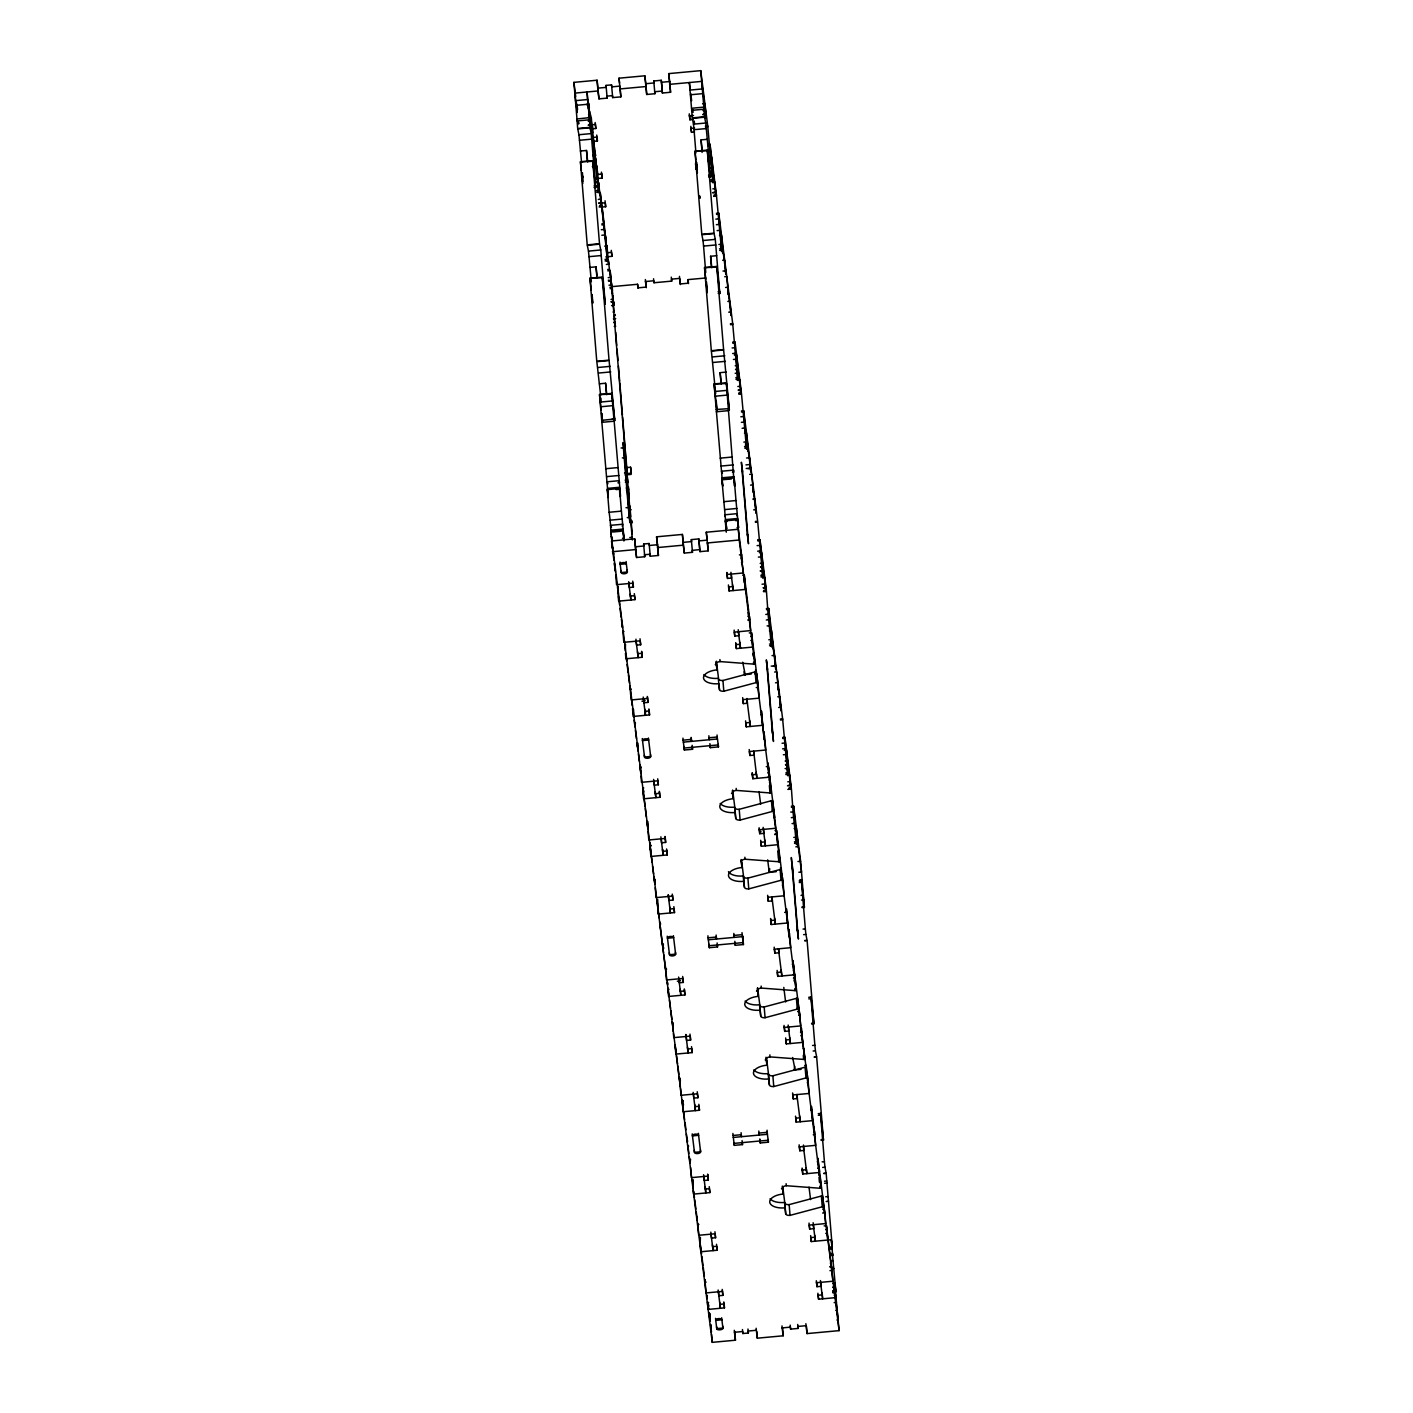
<?xml version="1.0" encoding="UTF-8"?>
<svg xmlns="http://www.w3.org/2000/svg" width="1413" height="1413" viewBox="0 0 1413 1413"><rect width="100%" height="100%" fill="white"/><g stroke="black" fill="none" stroke-linecap="round" stroke-linejoin="round"><path stroke-width="1.5" d="M799.935 881.853L802.231 881.641L802.142 879.822M576.946 118.851L577.687 128.495L589.963 127.364L589.292 117.668L576.981 118.957L573.908 82.36L597.098 80.223L598.971 98.875L607.166 98.115L606.036 85.398L611.546 84.886L611.794 86.864L619.971 86.105L620.855 96.861L612.677 97.603L612.43 95.642L606.901 96.137L607.166 98.115M619.795 496.475L619.565 488.492L607.29 489.622L608.297 497.535L599.501 394.527L611.776 393.397L614.761 420.579M601.708 420.332L613.984 419.078L620.554 496.387M691.575 108.324L692.246 117.915L704.522 116.784L703.78 107.123L691.522 108.289L689.35 82.537L690.268 89.778M703.851 107.088L700.742 70.65L668.702 73.617L670.574 92.269L662.397 93.028L661.266 80.294L653.76 80.983L654.89 93.717L646.712 94.477L644.823 75.807L618.982 78.192L620.855 96.861M715.667 393.609L711.393 351.095L723.65 349.965L729.338 410.017L726.317 382.817L714.06 383.947L722.732 485.613M734.354 485.895L726.317 382.817M824.627 1183.264L826.941 1183.052L828.46 1200.997L832.292 1247.626L829.979 1247.838M598.776 192.433L595.774 158.079M614.779 420.597L609.109 360.545L596.834 361.675L600.631 395.269M771.975 645.988L768.69 608.508L782.625 718.864L787.836 775.79L784.957 737.268L782.643 737.427M589.292 117.774L587.066 91.969L588.267 108.801M728.543 408.675L716.267 409.47M716.373 661.213L718.599 678.876A4.115 1.996 -4.7 0 0 722.944 680.483L755.16 671.864A4.115 1.996 -4.7 0 1 756.326 671.687M715.261 664.64A14.377 6.959 -4.7 0 1 716.532 664.481L716.974 669.868A14.377 6.959 -4.7 0 0 703.533 678.099A14.377 6.959 -4.7 0 0 718.722 683.698L719.482 689.632A4.115 1.996 -4.7 0 0 723.827 691.222L756.043 682.62A4.115 1.996 -4.7 0 1 757.191 682.426L755.496 670.045M732.641 790.044L734.866 807.706A4.115 1.996 -4.7 0 0 739.211 809.313L771.427 800.712A4.115 1.996 -4.7 0 1 772.593 800.517L779.852 861.736A4.115 1.996 -4.7 0 1 778.669 861.753L745.04 859.228A4.115 1.996 -4.7 0 0 741.207 861.594L741.949 867.511A14.377 6.959 -4.7 0 0 728.507 875.76A14.377 6.959 -4.7 0 0 743.697 881.359L744.439 887.276A4.115 1.996 -4.7 0 0 748.784 888.883L781 880.281A4.115 1.996 -4.7 0 1 782.166 880.087L780.471 867.706M720.171 803.414A14.377 6.959 -4.7 0 0 734.566 807.159L735.749 818.463A4.115 1.996 -4.7 0 0 740.094 820.07L772.31 811.451A4.115 1.996 -4.7 0 1 773.476 811.256M741.542 860.482L743.574 876.537A4.115 1.996 -4.7 0 0 747.901 878.127L780.135 869.525A4.115 1.996 -4.7 0 1 781.283 869.331M757.615 987.705L759.841 1005.367A4.115 1.996 -4.7 0 0 764.186 1006.974L796.402 998.355A4.115 1.996 -4.7 0 1 797.568 998.179L804.827 1059.397A4.115 1.996 -4.7 0 1 803.644 1059.414L770.014 1056.889A4.115 1.996 -4.7 0 0 766.164 1059.238L766.923 1065.172A14.377 6.959 -4.7 0 0 753.482 1073.421A14.377 6.959 -4.7 0 0 768.672 1079.002L769.414 1084.937A4.115 1.996 -4.7 0 0 773.759 1086.544L805.975 1077.925A4.115 1.996 -4.7 0 1 807.141 1077.748L806.205 1065.278L804.668 1065.42M745.128 1001.075A14.377 6.959 -4.7 0 0 759.54 1004.82L760.724 1016.124A4.115 1.996 -4.7 0 0 765.069 1017.713L797.285 1009.112A4.115 1.996 -4.7 0 1 798.451 1008.917M766.5 1058.125L768.531 1074.198A4.115 1.996 -4.7 0 0 772.876 1075.788L805.092 1067.186A4.115 1.996 -4.7 0 1 806.258 1066.992M782.784 1186.973L784.816 1203.028A4.115 1.996 -4.7 0 0 789.161 1204.618L821.377 1196.016A4.115 1.996 -4.7 0 1 822.525 1195.822L839.092 1330.64L807.035 1333.589L805.869 1323.681M770.103 1198.736A14.377 6.959 -4.7 0 0 784.498 1202.463L785.699 1213.767A4.115 1.996 -4.7 0 0 790.026 1215.374L822.26 1206.773A4.115 1.996 -4.7 0 1 823.408 1206.578M598.088 88.118L606.283 87.376L606.036 85.398M644.823 75.807L645.829 83.72L654.007 82.961L653.76 80.983M661.266 80.294L661.514 82.272L669.691 81.512L670.574 92.269M598.971 98.875L597.982 90.962L574.791 93.117L575.833 101.347M619.865 88.948L645.706 86.564M669.568 84.356L701.625 81.406L705.794 114.347L702.72 114.63M662.149 91.05L654.643 91.739L654.89 93.717M575.409 100.659L587.684 99.528M689.968 90.096L702.243 88.948M575.85 105.357L588.126 104.226M690.409 94.777L702.685 93.647M577.016 105.851L576.08 103.908M586.996 104.933L588.532 104.792L589.769 113.393A3.073 1.501 -4.7 0 1 588.532 114.753M577.228 106.222L577.528 109.808M702.597 103.803L704.91 103.591L706.076 117.933L704.539 118.074M588.532 117.12L590.069 116.979L590.563 120.917M588.744 117.491L590.281 117.35L590.722 120.97L588.267 121.129M591.358 118.074L592.806 137.432M577.069 120.935L589.345 119.805M691.628 110.355L703.904 109.225M702.985 110.603L705.281 110.391L706.076 117.933M588.726 124.768L591.023 124.556L591.517 128.495L589.98 128.636M703.285 114.188L705.582 113.976M588.161 125.209L595.315 124.538L595.827 128.495L591.729 128.866M689.261 113.835L689.42 115.848L693.518 115.477M592.701 126.622L592.595 134.747M689.42 115.848L689.915 119.805L692.988 119.522M591.217 133.581L590.033 127.771L577.758 128.901L578.941 134.73L591.217 133.581L595.562 185.721L595.703 187.77L592.718 160.782L599.501 243.743L587.225 244.873L580.425 161.753L592.701 160.729M705.758 123.019L704.575 117.191L692.317 118.321L693.483 124.15L705.758 123.019L709.096 158.786L710.262 177.208L707.259 150.149L714.06 233.163L701.784 234.293L694.966 151.173L707.259 150.114M591.623 136.619L593.177 136.531M705.423 126.11L707.719 125.898L712.929 182.825L710.033 144.25L707.736 144.462M591.711 137.556L596.904 137.061L597.399 141.017L593.319 141.388L592.648 135.418M694.578 128.035L691.01 128.371L691.505 132.327L694.578 132.045M705.493 127.046L707.789 126.834M581.555 162.495L579.471 140.276L591.747 139.145M695.938 152.993L694.03 129.696L706.306 128.565M580.354 151.032L586.501 150.467L587.137 156.295M702.084 152.427L701.06 139.887L707.189 139.322M593.177 155.041C596.127 152.975 596.516 157.602 593.283 156.137M707.825 145.557L710.138 145.345M592.595 160.888L594.891 160.676L593.195 136.92L594.255 145.133M707.154 150.308L709.45 150.096M580.425 161.824L592.771 161.329M694.984 151.244L707.33 150.749M592.383 166.522L595.438 166.239L598.776 192.38M708.461 155.801L709.997 155.66M594.802 167.917L597.116 167.705M709.361 157.338L711.675 157.126L713.335 175.406L710.191 175.636M708.443 161.806L710.739 161.594M582.863 181.482L582.792 176.077M593.319 141.388L597.487 174.506L601.585 174.117L602.079 178.073L595.685 178.656M695.514 163.413L695.691 165.427L697.21 165.286M695.691 165.427L696.185 169.383L697.21 169.295M710.244 168.094L712.541 167.864L715.667 192.574L712.594 192.857M595.986 182.242L598.282 182.03L598.794 185.986L596.48 186.198M710.545 171.662L712.841 171.45M596.198 182.613L598.494 182.401L600.613 199.198L601.408 206.74L599.112 206.952M710.739 172.033L713.053 171.821L713.335 175.406M594.043 185.862L595.562 185.721M708.584 175.283L710.121 175.141M594.078 187.47L595.615 187.328M708.637 176.89L710.191 176.925M596.339 190.543L598.653 190.331M710.898 179.963L713.194 179.751M596.392 192.15L598.759 191.974M710.951 181.571L713.247 181.359M597.929 192.627L600.225 192.415M712.488 182.047L714.784 181.835L715.967 196.16L713.653 196.372M598.317 199.41L600.613 199.198M712.876 188.847L715.172 188.636M598.6 202.995L600.914 202.783M713.159 192.415L715.455 192.203L715.967 196.16M599.077 203.348L605.206 202.783L605.7 206.74L601.62 207.11L600.313 193.298M599.554 205.503L601.867 205.362M714.113 194.923L716.409 194.711L721.637 251.638L721.195 244.255L718.881 244.467M599.624 206.439L601.938 206.174L607.449 261.228L604.269 224.755L601.973 224.967M714.183 195.859L716.497 195.648M699.523 195.824L700.053 198.014M601.885 223.855L604.181 223.643M716.426 213.275L718.74 213.063L732.693 323.542L737.621 378.702L737.904 380.486L735.025 342.034L741.383 392.425L739.087 392.584M716.532 214.387L718.828 214.175L718.74 213.133M601.284 229.718L603.598 229.507M715.843 219.139L718.157 218.927M601.832 235.264L604.128 235.053M716.391 224.685L718.687 224.473M717.133 230.619L719.447 230.407M604.693 246.145L606.989 245.933M719.5 235.547L721.548 235.37L723.226 253.651L722.926 250.066M600.755 249.977L599.571 244.166L587.296 245.297L588.479 251.108L600.755 249.977L605.1 302.117L605.241 304.166L602.238 277.125L609.038 360.138L596.763 361.269L589.963 278.131L602.238 277.089M715.296 239.398L714.113 233.587L701.855 234.717L703.02 240.528L715.296 239.398L719.782 293.621L716.868 267.092L704.522 267.64L711.322 350.689L723.597 349.559L716.78 266.421L704.522 267.605M601.62 207.11L607.378 252.733L611.476 252.362L611.97 256.318L605.824 256.883M591.358 281.77L589.009 256.671L601.284 255.541M705.741 272.515L703.568 246.092L715.843 244.961M720.383 246.304L722.432 246.109L725.558 270.819L722.997 271.049M605.029 259.356L607.343 259.144M719.588 248.776L721.902 248.564L718.828 214.175M605.877 260.487L608.173 260.275L608.667 264.231L606.371 264.443M605.082 260.963L608.367 260.646L610.504 277.443L608.191 277.654M719.641 250.384L721.937 250.172L721.902 248.564M589.892 267.41L596.039 266.845L596.957 275.411M711.446 266.721L710.598 256.265L716.727 255.7M607.82 270.854L610.116 270.642L611.158 278.891M722.626 260.257L724.675 260.063L725.84 274.405L725.346 270.448M589.963 278.22L602.309 277.725M608.491 281.24L610.787 281.028L611.299 284.984L608.985 285.196M645.37 279.527L645.529 281.54L653.724 280.781L653.972 282.759L671.705 281.116L671.281 277.125M638.075 288.234L637.581 284.278L611.67 286.662L626.489 467.615L627.248 473.532L631.328 473.161L630.587 467.226L626.489 467.615M679.459 276.383L680.148 283.96L688.325 283.201L688.025 279.615L705.846 277.972M609.904 287.334L612.2 287.122L612.536 291.149M724.71 276.736L726.759 276.542L728.419 294.822L728.137 291.237M725.593 287.475L727.642 287.298L730.751 311.99L728.702 312.185M611.07 301.658L613.366 301.446L613.878 305.402L611.564 305.614M718.122 291.679L719.659 291.537M611.281 302.029L613.578 301.817L613.984 304.978M718.175 293.286L719.729 293.303M613.012 312.043L614.302 311.92M727.836 301.446L729.867 301.252L731.051 315.576L730.556 311.619M613.401 318.826L615.697 318.614M613.684 322.411L615.22 322.27M614.16 322.765L615.185 322.676M614.196 326.368L615.732 326.226M730.397 323.754L732.693 323.542M730.468 324.707L732.764 324.495M732.711 342.105L735.007 341.964M732.799 343.218L735.096 343.006M732.128 347.969L734.424 347.757M732.658 353.533L734.972 353.321M598.017 367.486L610.292 366.356M712.558 356.924L724.834 355.776M734.336 354.999L736.632 354.787L738.31 373.067L735.166 373.297M733.418 359.467L735.714 359.255M598.547 373.05L610.822 371.919M713.106 362.47L725.381 361.339M735.219 365.737L737.515 365.525L740.642 390.235L738.593 390.43M735.502 369.323L737.816 369.111M735.714 369.694L738.01 369.482L738.31 373.067M599.43 383.806L605.576 383.241L606.778 394.704M720.983 383.1L720.135 372.661L726.264 372.096M735.873 377.624L738.169 377.412M735.908 379.232L738.222 379.02M736.685 379.779L739.758 379.479L740.924 393.821L738.628 394.033M599.501 394.563L611.847 394.103M714.06 384.018L726.406 383.524M737.833 386.491L740.147 386.279M600.119 402.087L612.394 400.956L611.776 393.397M714.678 391.507L726.936 390.377M738.134 390.076L740.43 389.864L740.924 393.821M739.158 393.521L741.454 393.256L746.594 449.299L746.152 441.898L743.856 442.11M600.56 406.785L612.836 405.637M715.119 396.205L727.395 395.075M612.341 418.707L614.637 418.495M601.779 422.346L614.054 421.215M716.338 411.766L728.613 410.635M741.401 410.936L743.697 410.724L757.668 521.273L755.354 521.415M741.489 412.031L743.803 411.819L743.697 410.724M740.818 416.782L743.114 416.57M741.366 422.346L743.662 422.134M742.108 428.28L744.404 428.068M744.474 433.208L746.523 433.014L748.201 451.312L747.901 447.727M621.102 448.009L623.398 447.797L623.08 442.552L624.051 450.871M745.358 443.965L747.406 443.77L750.515 468.48L747.972 468.71M744.563 446.437L746.859 446.225L743.803 411.819M622.356 457.9L624.652 457.688L624.14 451.86M744.598 448.045L747 448.327L746.152 441.898M605.576 468.727L617.852 467.597M720.135 458.148L732.411 457.017M746.576 458.006L749.649 457.724L750.815 472.066L750.02 464.524L745.94 464.895M624.528 473.002L626.824 472.79L628.061 482.557M606.583 476.623L618.841 475.492M625.041 474.962L631.169 474.397L630.587 467.226M721.125 466.043L733.4 464.912M746.223 468.48L750.321 468.109M625.111 480.173L627.425 479.961L627.672 481.939L632.335 539.978M607.926 483.723L606.919 481.815L619.194 480.685L619.442 482.663L617.905 482.804M625.358 482.151L627.672 481.939M722.485 473.143L721.46 471.236L733.736 470.105L733.983 472.083L732.464 472.225M749.685 474.379L751.716 474.203L753.394 492.483L753.111 488.898M607.449 488.386L619.724 487.255M722.008 477.806L734.283 476.676M626.118 488.086L628.414 487.874L628.661 489.852L626.365 490.064M725.717 522.033L721.849 479.042L734.124 477.912L735.113 485.825M616.139 489.587L619.971 489.234M722.255 479.784L731.457 478.936M750.55 485.136L752.599 484.942L755.725 509.651L753.677 509.846M625.994 507.726L628.308 507.514L623.398 447.797M628.926 509.952L631.222 509.74M607.29 489.622L609.144 512.265L621.42 511.135L623.981 538.194L622.462 538.335M723.703 501.686L735.979 500.555L738.54 527.614L737.003 527.756M752.793 499.089L754.842 498.913L756.026 513.237L755.513 509.281M627.248 517.617L629.544 517.405L624.652 457.688M609.144 512.265L610.151 520.161L622.409 519.03M724.692 509.598L736.968 508.45M611.493 527.261L610.487 525.353L622.762 524.223L622.232 526.272M736.791 515.692L737.303 513.643L725.028 514.774L725.293 516.752M610.151 520.161L610.875 530.193L623.151 529.063M725.434 519.613L737.71 518.483M734.725 1331.47L735.449 1340.213L712.258 1342.35L610.716 531.429L622.992 530.299L623.981 538.194M726.282 532.206L725.275 520.849L737.551 519.719L738.54 527.614M612.659 532.03L621.102 531.235M725.681 521.591L727.218 521.45M735.661 520.673L737.957 520.461M755.425 522.368L757.739 522.104L762.879 578.129L762.437 570.746L760.141 570.958M611.317 536.234L612.483 539.254M629.809 537.505L632.106 537.293L632.335 539.024M725.275 520.849L727.041 528.674M657.734 546.743L657.557 544.729L649.379 545.471L649.132 543.51L643.621 544.005L644.752 556.74L636.557 557.499L634.684 538.83L611.493 540.985L612.536 549.215M644.752 556.74L644.487 554.761L650.015 554.249L650.263 556.227L658.44 555.468L656.568 536.816L682.408 534.432L684.298 553.084L692.476 552.324L691.346 539.607L698.852 538.918L699.983 551.635L708.16 550.876L707.56 543.493M708.16 550.876L706.27 532.224L738.328 529.274L742.496 562.215L741.472 562.303M635.673 546.743L643.869 545.983L643.621 544.005M683.415 542.345L691.593 541.585L691.346 539.607M699.099 540.896L707.277 540.137M612.377 551.724L635.567 549.586L636.557 557.499M657.451 547.573L683.291 545.171L684.298 553.084M707.154 542.981L739.211 540.013L754.878 664.075A4.115 1.996 -4.7 0 1 753.694 664.11L720.065 661.584A4.115 1.996 -4.7 0 0 716.232 663.933L716.974 669.868M757.686 539.766L759.982 539.554L766.358 590.016L764.062 590.245M613.931 554.09L612.959 551.688M757.774 540.879L760.07 540.667L759.982 539.678M699.983 551.635L699.718 549.657L692.229 550.346L692.476 552.324M757.085 545.63L759.399 545.418M757.633 551.194L759.929 550.982M759.311 552.642L761.607 552.43L763.285 570.728L760.971 570.94M614.708 566.348L615.361 570.34M739.388 554.885L741.701 554.673L741.224 558.329M741.436 558.7L743.362 572.954L727.006 574.473L726.847 572.459M758.392 557.111L760.689 556.899M760.194 563.398L762.49 563.186L765.616 587.896L763.568 588.073M760.477 566.984L762.773 566.772M760.689 567.355L762.985 567.143L763.285 570.728M618.188 595.774L618.205 586.731M742.743 575.232L744.28 575.091L749.773 619.865L747.724 620.042M632.741 581.149L633.413 587.119L629.315 587.49L628.926 582.792M727.006 574.473L727.501 578.429L731.598 578.041L731.316 574.685M760.83 575.268L763.144 575.056L760.07 540.667M760.883 576.875L763.179 576.663L763.144 575.056M743.574 578.782L744.563 578.676M744.015 579.118L744.298 582.704M762.419 577.352L764.733 577.14L765.899 591.482L763.603 591.694M630.392 596.056L634.49 595.685L634.985 599.624L618.629 601.143L618.258 596.657M732.676 586.607L728.578 586.996L729.09 590.934L745.446 589.433L744.28 575.091M762.049 584.223L765.104 583.94L765.899 591.482M763.108 587.737L765.404 587.525M763.356 591.252L766.394 590.528M766.376 608.579L768.672 608.438M766.464 609.692L768.76 609.48M748.219 612.394L748.501 615.98M765.793 614.443L768.089 614.231L766.429 590.97M747.936 616.421L749.473 616.28L750.656 630.604L734.283 632.123L734.795 636.08L738.875 635.691L738.222 629.721M622.939 631.576L623.963 631.47M766.323 620.007L768.637 619.795L771.569 646.96L771.127 639.559L768.831 639.771M767.082 625.941L769.379 625.729M769.449 630.869L771.498 630.675L773.158 648.956L772.876 645.37M625.235 650.722L625.5 644.381M749.261 632.953L751.557 632.741L758.304 687.389L756.255 687.583M640.018 638.8L640.69 644.77L636.592 645.14L635.938 639.171M750.833 636.433L751.857 636.327M750.815 640.425L752.352 640.283M637.687 653.707L641.767 653.318L642.261 657.275L625.906 658.794L625.464 653.424M735.696 642.615L735.873 644.646L739.953 644.257L739.794 642.244M770.332 641.608L772.363 641.431L775.49 666.124L773.441 666.318M769.537 644.098L771.834 643.886M735.873 644.646L736.367 648.585L752.74 647.083L751.557 632.741M769.573 645.706L771.957 645.971M772.046 655.614L774.607 655.385L775.79 669.709L774.995 662.185M771.198 666.141L775.278 665.753M751.186 674.054L744.28 674.69L744.05 671.776M755.019 673.701L756.556 673.559M774.642 672.04L776.691 671.846L778.369 690.145L778.068 686.559M745.252 674.99L742.708 662.22M755.231 674.072L756.767 673.93L757.05 677.516M631.258 689.12L630.233 689.226L629.898 686.647M775.525 682.797L777.574 682.603L780.7 707.312L778.651 707.489M643.551 698.764L643.886 702.791L647.966 702.402L647.472 698.464L631.099 699.965L629.933 685.641M643.816 698.464L644.081 700.601L645.105 700.512M641.979 701.184L644.346 701.466M633.572 709.573L633.731 716.992M777.768 696.75L779.817 696.556L780.983 710.898L780.188 703.356M632.529 708.372L633.183 716.444L649.556 714.925L649.044 710.969L644.964 711.357L644.787 709.344M758.004 683.804L759.187 698.146L742.814 699.647L743.326 703.603L747.406 703.232L747.018 698.517M634.137 720.153L634.932 726.441L635.408 722.785M760.706 714.66L761.731 714.572M780.329 719.076L782.625 718.864M745.587 720.86L745.746 722.873L749.844 722.502L749.685 720.489M780.4 720.012L782.696 719.8M745.746 722.873L746.258 726.83L762.614 725.311L761.448 710.986L764.097 739.352M637.51 746.876L637.987 743.22M682.956 738.134L683.115 740.165L691.31 739.405L691.558 741.383L691.275 738.028M710.033 745.675L710.28 747.654L718.458 746.894L717.221 737.003L709.026 737.763L709.291 739.741L708.867 735.749M683.344 742.143L717.433 738.981M782.749 738.522L785.045 738.31M684.086 748.06L718.193 744.916M683.115 740.165L684.369 750.038L692.547 749.279L692.335 746.594M782.06 743.273L784.356 743.061M782.608 748.837L784.904 748.625M784.268 750.303L786.582 750.091L788.242 768.372L785.098 768.601M764.557 735.696L765.74 750.02L749.367 751.539L749.879 755.496L753.959 755.107L753.641 751.08L756.891 778.333L756.556 774.236M640.901 767.559L639.93 765.157M639.965 765.034L641.096 767.93M783.35 754.772L785.663 754.56M785.151 761.059L787.465 760.848L790.574 785.54L787.518 785.822M785.451 764.627L787.748 764.415M766.252 766.641L768.283 766.447M785.663 764.998L787.959 764.786L788.242 768.372M767.718 772.893L769.237 772.752L769.537 776.338M752.14 772.752L752.299 774.766L756.397 774.377L756.238 772.363M657.716 778.793L658.37 784.763L654.29 785.151L653.636 779.393M785.805 772.929L788.101 772.717M785.858 774.536L788.154 774.324M659.518 791.916L659.959 797.285L643.586 798.804L642.703 788.048L643.745 787.959M768.213 776.85L769.749 776.708L769.273 780.365M787.394 775.013L789.69 774.801L790.874 789.125L787.8 789.408M752.299 774.766L752.811 778.722L769.167 777.203L768.001 762.879L774.748 817.509L773.723 817.615M643.975 791.934L642.915 788.419M655.367 793.717L659.465 793.329L659.959 797.285M787.783 781.813L790.079 781.601L790.874 789.125M788.065 785.398L790.379 785.169M789.019 787.889L791.333 787.748L784.957 737.268M789.09 788.843L791.368 788.171M791.333 806.24L793.647 806.028L800.623 861.276L802.125 879.575L799.829 879.787M791.439 807.353L793.735 807.141L793.647 806.169M648.178 825.21L647.878 821.624M772.416 810.126L773.953 809.985L773.476 813.641M790.75 812.104L793.064 811.892L791.404 788.631M773.688 814.012L775.613 828.265L759.258 829.767L759.099 827.753M791.298 817.668L793.594 817.456L796.543 844.621L796.102 837.22L793.788 837.432M792.057 823.585L794.353 823.373M661.231 838.757L661.567 842.802L665.664 842.413L665.152 838.457L648.797 839.976L648.072 831.25M760.07 832.893L760.989 831.445M794.159 828.548L796.455 828.336L798.133 846.617L795.837 846.829M774.995 830.544L776.532 830.402L783.279 885.05L782.254 885.139M759.258 829.767L759.752 833.723L763.85 833.352L763.462 828.654M651.022 845.61L649.998 845.698L650.757 851.739M774.783 834.182L776.814 833.988M649.786 842.855L650.969 845.998M774.73 834.571L777.026 834.359M649.75 842.784L650.881 856.455L667.236 854.936L666.742 850.979L662.644 851.368L662.485 849.337M760.671 840.276L760.83 842.289L764.928 841.918L764.769 839.905M795.289 839.269L797.338 839.075L801.507 872.015L798.84 872.263M794.495 841.742L796.808 841.53L793.735 807.141M795.325 842.872L797.639 842.66M760.83 842.289L761.342 846.246L777.698 844.727L776.532 830.402M794.548 843.349L797.833 843.031L798.133 846.617M797.956 861.524L800.623 861.276M654.696 882.931L655.173 879.275M769.732 868.695L769.255 872.351L776.161 871.715M780.965 871.644L782.025 875.159M799.175 880.9L801.489 880.688L804.403 907.411L802.107 907.623M799.228 882.507L801.524 882.295L801.489 880.688M668.402 895.065L668.844 900.452L672.941 900.063L672.447 896.107L656.074 897.626L655.261 887.77M657.769 909.389L657.751 899.692M767.63 895.294L767.789 897.308L784.162 895.789L782.979 881.465M801.03 895.365L803.343 895.153M669.939 909.018L674.019 908.63L674.513 912.586L658.158 914.087L657.857 910.52M767.789 897.308L768.283 901.264L772.381 900.876L772.046 896.849M801.489 900.063L803.785 899.851L802.248 881.588M802.019 906.899L804.315 906.687M784.657 912.409L786.705 912.233M660.666 924.031L659.73 922.088L660.401 928.058M770.562 918.521L770.721 920.534L774.819 920.146M770.721 920.534L771.215 924.491L787.589 922.972L786.405 908.647L789.055 936.996M707.931 935.795L708.09 937.808L716.267 937.049L716.532 939.027L716.108 935.035M733.842 933.41L734.001 935.424L742.178 934.664L743.432 944.555L735.255 945.297L735.007 943.319M803.043 929.083L805.339 928.871L801.524 882.295M708.319 939.786L742.408 936.642M662.467 943.16L663.456 944.82M803.591 934.647L805.887 934.435L807.07 940.246L804.774 940.457M663.739 948.406L662.679 944.891M709.061 945.721L743.15 942.577L742.655 936.43M708.09 937.808L709.344 947.699L717.521 946.94L717.115 942.948M804.827 940.881L807.123 940.669L813.941 1023.789L811.645 1024.001M774.183 947.169L774.342 949.2L790.715 947.681L789.531 933.357M774.342 949.2L774.836 953.139L778.934 952.768L778.598 948.741M666.618 969.141L665.594 969.23L665.081 965.114M792.234 964.196L793.258 964.108M678.929 978.767L679.247 982.794L683.344 982.424L682.85 978.467L666.477 979.986L665.311 965.644M679.176 978.467L679.459 980.622L680.483 980.516M677.357 981.205L679.688 981.24M793.452 970.484L794.512 973.999M781.371 972.038L777.274 972.409L777.768 976.365L794.141 974.864L792.958 960.522L799.705 1015.17L798.681 1015.258M793.188 974.511L794.707 974.369L795.007 977.937L793.47 978.079M668.95 989.595L668.066 988.305L668.985 996.006M667.907 988.394L668.561 996.448L684.934 994.946L684.422 990.99L680.342 991.361L680.165 989.347M808.713 997.295L811.027 997.083L813.941 1023.789M808.766 998.903L811.062 998.691L811.027 997.083M797.391 1007.769L798.91 1007.628L799.21 1011.213L797.674 1011.355M672.464 1022.305L673.347 1023.224M797.886 1011.726L799.422 1011.584L800.588 1025.926L784.233 1027.428L784.056 1025.414M811.557 1023.295L813.853 1023.083M686.1 1035.075L686.541 1040.445L690.621 1040.074L690.127 1036.118L673.754 1037.637L673.436 1033.592M800.729 1028.134L808.236 1082.711L807.212 1082.8M784.233 1027.428L784.727 1031.384L788.825 1031.013L788.436 1026.297M800.765 1031.737L801.789 1031.649M800.465 1032.161L802.001 1032.02L802.284 1035.588L800.765 1035.729M687.619 1049.011L691.716 1048.64L692.211 1052.597L675.838 1054.098L675.078 1044.702M789.902 1039.579L785.805 1039.95L786.299 1043.907L802.672 1042.388L801.507 1028.063M812.581 1045.479L814.877 1045.267L811.062 998.691M813.129 1051.025L815.425 1050.813L816.608 1056.641L814.312 1056.853M814.365 1057.26L816.661 1057.048L823.479 1140.167L821.183 1140.379M794.689 1066.338L794.212 1069.994L801.118 1069.358M680.43 1080.503L679.406 1077.448L680.377 1087.215M795.201 1070.295L792.64 1057.525M697.245 1091.754L697.916 1097.724L693.818 1098.095L693.165 1092.355M683.274 1100.904L682.249 1101.01L683.291 1109.24M698.834 1104.277L699.488 1110.247L683.133 1111.748L682.179 1100.109L683.221 1101.31M683.503 1104.878L682.444 1101.381M792.587 1092.956L792.764 1094.969L809.119 1093.45L807.953 1079.126M694.896 1106.662L698.993 1106.291L699.488 1110.247M792.764 1094.969L793.258 1098.908L797.356 1098.537L797.02 1094.51M810.656 1109.982L811.68 1109.876M818.251 1113.674L820.564 1113.462L823.479 1140.167M818.304 1115.281L820.6 1115.069L820.564 1113.462M799.776 1117.807L795.696 1118.195L796.19 1122.134L812.563 1120.633L811.38 1106.291L814.789 1134.586L813.27 1134.727M732.888 1133.456L733.064 1135.469L741.242 1134.71L741.489 1136.688L741.083 1132.696M733.276 1137.447L767.383 1134.303L767.047 1130.206M687.866 1145.236L688.714 1146.067M734.036 1143.382L768.124 1140.238M733.064 1135.469L734.318 1145.36L742.496 1144.601L742.072 1140.609M759.805 1138.966L760.229 1142.958L768.407 1142.199L768.177 1139.514M821.094 1139.673L823.39 1139.461M799.14 1144.83L799.316 1146.844L815.672 1145.342L814.506 1131.001M689.279 1156.629L690.074 1162.934L690.551 1159.278M799.316 1146.844L799.811 1150.8L803.909 1150.429L803.467 1145.042M817.209 1161.857L818.233 1161.769M822.119 1161.857L824.415 1161.645L820.6 1115.069M703.886 1176.428L704.222 1180.456L708.319 1180.085L707.807 1176.128L691.452 1177.63L690.621 1167.562M822.666 1167.421L824.962 1167.209L826.146 1173.02L823.85 1173.232M693.094 1188.739L693.129 1179.714M817.65 1168.215L819.187 1168.074L819.487 1171.642M802.089 1168.056L802.248 1170.07L806.346 1169.699L806.169 1167.686M818.922 1172.084L819.204 1175.669M802.248 1170.07L802.743 1174.026L819.116 1172.507L817.933 1158.183L824.68 1212.831L822.631 1213.008M823.903 1173.655L826.199 1173.444L826.941 1183.052M824.521 1181.215L826.817 1180.985M709.238 1186.637L709.891 1192.59L693.536 1194.109L693.235 1190.523M825.74 1196.776L828.036 1196.564M826.181 1201.474L828.477 1201.262M823.125 1205.36L823.408 1208.945M822.861 1209.387L824.38 1209.245L825.563 1223.57L809.19 1225.089L809.702 1229.045L813.782 1228.656L813.129 1222.687M697.845 1224.541L698.87 1224.435M700.159 1243.705L700.406 1237.346M824.168 1225.919L826.464 1225.707L831.957 1270.481L829.961 1270.658M714.925 1231.765L715.596 1237.735L711.498 1238.106L710.845 1232.136M825.74 1229.398L826.764 1229.292M826.199 1229.734L827.259 1233.249L825.722 1233.39M712.594 1246.672L716.674 1246.301L717.186 1250.24L700.813 1251.759L700.318 1245.718M814.877 1237.223L810.779 1237.611L811.274 1241.55L827.647 1240.049L826.464 1225.707M828.989 1239.943L831.286 1239.731L832.292 1247.626M829.572 1247.114L831.868 1246.902L832.116 1248.862L832.663 1255.433L830.367 1255.645M829.82 1249.074L832.116 1248.862M830.102 1253.667L832.416 1253.455L832.663 1255.433M830.703 1260.838L832.999 1260.626L835.86 1291.182L832.787 1291.464M830.402 1263.01L831.462 1266.525L829.926 1266.666M830.138 1267.037L831.674 1266.896L832.84 1281.22L816.484 1282.739L816.308 1280.726M831.692 1268.75L834.006 1268.538M706.164 1282.086L705.14 1282.192L704.804 1279.613M718.405 1291.058L718.793 1295.756L722.873 1295.385L722.379 1291.429L706.023 1292.93L705.846 1290.917M832.981 1283.428L834.853 1283.269L835.86 1291.182M816.484 1282.739L816.979 1286.695L821.077 1286.307L820.423 1280.567M833.016 1287.049L834.041 1286.943M832.716 1287.455L834.253 1287.314M833.14 1290.652L835.436 1290.44L836.09 1297.24L834.553 1297.381M708.514 1308.95L707.719 1302.609L708.637 1302.574M833.016 1291.04L834.535 1290.899M832.628 1292.701L835.684 1292.418M707.489 1302.009L708.09 1309.409L724.463 1307.89L723.968 1303.952L719.871 1304.323L719.712 1302.309M817.897 1293.231L818.056 1295.262L822.154 1294.873L821.995 1292.86M708.937 1306.16L707.683 1302.168M834.306 1295.403L835.842 1295.262L836.09 1297.24M818.056 1295.262L818.569 1299.201L834.924 1297.699L833.758 1283.357L838.209 1319.883L836.92 1320.007M709.52 1313.242L710.368 1314.072M834.129 1302.645L836.425 1302.433L839.092 1330.64M710.103 1318.382L710.191 1314.779M835.895 1310.469L837.414 1310.328M716.727 1328.609L722.873 1328.043M734.283 1330.287L734.442 1332.3L742.62 1331.541L742.867 1333.519L748.395 1333.007L747.972 1329.015M782.519 1327.743L783.173 1335.797L757.315 1338.182L756.326 1330.287L748.148 1331.046L748.395 1333.007M782.007 1325.889L782.166 1327.902L790.362 1327.143L790.609 1329.121L798.115 1328.432L797.691 1324.44M806.046 1325.694L797.85 1326.454L798.115 1328.432M735.007 812.528A14.377 6.959 -4.7 0 1 719.818 806.947A14.377 6.959 -4.7 0 1 733.259 798.698L732.499 792.764A4.115 1.996 -4.7 0 1 736.35 790.415L769.979 792.94A4.115 1.996 -4.7 0 0 771.162 792.923L770.279 782.166A4.115 1.996 -4.7 0 1 769.379 782.201M759.982 1010.189A14.377 6.959 -4.7 0 1 744.775 1004.59A14.377 6.959 -4.7 0 1 758.233 996.359L757.474 990.425A4.115 1.996 -4.7 0 1 761.324 988.076L794.954 990.601A4.115 1.996 -4.7 0 0 796.12 990.566L795.236 979.827A4.115 1.996 -4.7 0 1 794.071 979.845L794.177 981.187M784.939 1207.85A14.377 6.959 -4.7 0 1 769.749 1202.251A14.377 6.959 -4.7 0 1 783.191 1194.003L782.449 1188.086A4.115 1.996 -4.7 0 1 786.282 1185.719L819.911 1188.245A4.115 1.996 -4.7 0 0 821.094 1188.227L820.211 1177.471A4.115 1.996 -4.7 0 1 819.028 1177.506L819.416 1182.204M587.419 104.032L587.896 104.173A2.349 1.148 -4.7 0 1 588.709 104.915M625.005 562.657L625.482 562.798A2.349 1.148 -4.7 0 1 626.295 563.522L627.354 572A3.073 1.501 -4.7 0 1 624.475 573.766A3.073 1.501 -4.7 0 1 621.225 572.565L620.148 564.087A2.349 1.148 -4.7 0 1 620.749 563.239L621.42 562.922A3.585 1.749 -4.7 0 1 625.005 562.657M721.937 250.172L721.195 244.255M763.179 576.663L762.437 570.746M771.869 645.494L771.127 639.559M582.421 176.113L582.704 177.879L582.439 172.651M700.742 70.65L707.719 125.898M710.033 144.25L716.409 194.711M796.102 837.22L796.914 843.614L796.808 841.53M742.637 472.101L741.383 462.21L747.512 535.845M767.595 669.762L766.358 659.871L767.188 669.02M741.966 469.381L742.214 471.359M742.973 477.294L743.22 479.272M767.948 674.937L768.195 676.915M791.916 864.703L792.163 866.664M792.905 872.598L793.152 874.576L791.315 857.532L797.444 931.167M746.665 526.713L746.912 528.692M747.671 534.609L747.919 536.587M771.887 726.335L771.639 724.374L773.476 741.419L767.347 667.784M772.646 732.27L772.893 734.248M796.614 922.018L796.861 923.996M797.603 929.931L798.451 939.08L797.197 929.189M747.265 533.884L748.501 543.758L742.39 470.123M690.727 93.399L691.646 100.659M692.776 109.702L693.077 112.422M694.207 121.041L694.49 123.178M757.191 682.426L771.162 792.923M782.166 880.087L796.12 990.566M807.141 1077.748L821.094 1188.227M721.849 479.042L722.75 486.213M668.702 73.617L669.073 76.567M669.108 76.938L669.691 81.512M759.081 791.828L760.653 804.297M767.683 859.863L769.255 872.351M783.791 987.404L785.628 1001.958M809.013 1187.132L810.585 1199.602M738.381 631.735L740.465 648.214L740.076 643.516M746.912 699.276L750.338 726.459L750.003 722.361M771.887 896.937L775.313 924.102L774.642 918.132M778.439 948.812L781.866 975.994L781.195 970.025M796.844 1094.58L800.288 1121.763L799.617 1115.793M803.396 1146.473L806.841 1173.655L806.505 1169.558M813.287 1224.7L815.372 1241.179L814.7 1235.209M820.564 1282.35L822.649 1298.83L822.207 1293.46M759.964 831.551L760.141 833.034M688.025 279.615L688.537 283.571M680.412 284.561L679.635 278.396L671.458 279.156L671.705 281.116M706.27 532.224L707.207 539.519M768.407 1142.199L767.153 1132.325L758.975 1133.085L759.223 1135.045L758.816 1131.054M734.001 935.424L734.248 937.402L734.036 934.717M782.166 1327.902L783.173 1335.797M645.529 281.54L646.324 287.722M618.982 78.192L619.583 83.014M692.547 749.279L692.14 745.287M717.274 944.961L717.521 946.94M742.249 1142.622L742.496 1144.601M656.568 536.816L657.557 544.729M590.351 114.17L592.683 132.716M594.52 147.199L595.58 155.624M600.331 193.21L604.022 222.442M605.718 235.812L606.23 239.857M611.67 283.006L612.2 287.122A3.073 1.501 -4.7 0 1 610.151 288.747M612.553 293.745L610.999 281.399A3.073 1.501 -4.7 0 0 608.297 280.163M615.167 314.428L615.309 315.47M734.442 1332.3L735.449 1340.213M573.908 82.36L575.727 96.773M576.522 102.955L577.299 109.119M576.098 103.396L577.246 112.457M578.429 121.942L578.694 123.991L578.482 122.33M633.413 587.119L632.9 583.163L616.545 584.664L615.715 574.596M640.69 644.77L640.195 640.813L623.822 642.314L622.886 630.904M658.37 784.763L657.875 780.806L641.502 782.325L640.99 776.055M697.916 1097.724L697.404 1093.768L681.048 1095.287L680.501 1088.558M709.891 1192.59L709.397 1188.651L705.299 1189.022L705.14 1187.008M715.596 1237.735L715.102 1233.779L698.729 1235.28L697.722 1222.969M623.91 541.002L622.992 530.299M645.211 709.556L645.617 712.717M713.229 1247.979L713.494 1250.063M636.097 641.184L638.181 657.663L637.51 651.693M653.777 781.195L655.862 797.656L655.208 791.686M693.324 1094.139L695.408 1110.618L694.737 1104.648M711.004 1234.15L713.088 1250.629L712.417 1244.659M715.526 1318.347L716.762 1328.856A2.349 1.148 -4.7 0 0 717.574 1329.58L718.299 1329.774A3.585 1.749 -4.7 0 0 721.866 1329.368L722.29 1329.156A2.349 1.148 -4.7 0 0 722.908 1328.291L721.654 1317.781M610.875 530.193L611.123 532.171M610.716 531.429L611.14 534.768M709.591 1314.143L710.033 1317.605M612.518 547.855L612.377 546.619L612.536 548.633M617.446 586.801L617.94 590.758M622.427 626.259L622.144 624.034L622.427 627.39M624.723 644.452L625.253 648.638M632.317 704.575L632.017 702.102L632.3 705.688M634.631 722.855L635.144 727.041M637.21 743.291L637.97 750.374M647.119 821.695L647.861 828.548M654.396 879.345L654.908 883.302M656.974 899.763L657.487 903.719M667.643 984.102L667.378 982.123L667.607 984.808M687.442 1140.821L687.16 1138.595L687.424 1141.951M689.774 1159.349L690.251 1163.058M692.352 1179.784L692.847 1183.723M697.316 1218.977L697.051 1216.999L697.316 1220.143M699.647 1237.435L700.141 1241.373M707.207 1297.293L706.924 1295.067L707.207 1298.653M707.878 1302.645L708.62 1309.533M709.414 1314.849L710.033 1320.131M612.8 551.264L613.949 560.325M614.355 563.628L615.397 571.859M617.746 590.387L618.064 592.965M618.505 596.427L619.548 604.746M620.024 608.402L621.137 617.216M621.384 619.3L622.444 627.619M625.676 653.195L626.648 660.913M627.107 664.463L628.149 672.782M628.414 674.866L629.456 683.186M635.426 730.397L636.468 738.628M636.98 742.743L638.022 750.992M638.411 753.977L639.33 761.324M639.859 765.528L640.637 771.569M642.703 788.048L643.727 796.155M643.992 798.239L645.052 806.558M645.317 808.642L646.359 816.961M646.889 821.112L647.913 829.219M651.022 853.805L652.064 862.124M652.594 866.293L653.565 874.011M653.901 876.59L654.873 884.308M657.275 903.349L657.804 907.464M658.175 910.449L659.094 917.796M659.624 922L663.509 952.768M663.774 954.782L664.834 963.171M669.497 1000.051L670.539 1008.37M670.804 1010.454L671.899 1019.162M672.235 1021.74L672.888 1026.88M675.29 1045.92L676.244 1053.55M676.509 1055.617L677.569 1063.936M677.834 1066.02L678.876 1074.339M679.141 1076.423L680.165 1084.53M683.539 1111.254L684.599 1119.661M685.888 1129.835L685.111 1122.576M686.4 1133.95L687.442 1142.181M687.954 1146.137L688.873 1153.485M692.653 1183.352L692.971 1185.931M693.624 1191.088L694.454 1197.712M694.719 1199.796L695.903 1209.104M696.22 1211.665L697.351 1220.585M700.424 1244.959L701.555 1253.879M701.89 1256.457L703.056 1265.765M703.321 1267.832L704.381 1276.151M709.043 1313.066L710.068 1321.314M710.509 1324.688L711.375 1331.594M793.594 817.456L793.064 811.892M768.637 619.795L768.089 614.231M805.869 934.24L805.339 928.871M815.425 1050.813L814.877 1045.267M701.06 139.887L702.102 149.884M824.962 1167.209L824.415 1161.645M710.598 256.265L711.781 267.746M693.483 124.15L694.03 129.696M720.135 372.661L721.319 384.124M703.02 240.528L703.568 246.092M595.438 166.239L594.891 160.676M578.941 134.73L579.471 140.276M588.479 251.108L589.009 256.671M714.113 384.513L715.737 399.278M695.055 151.792L695.938 160.022M704.592 268.17L705.846 279.65M580.496 162.424L581.397 170.584M599.571 395.181L599.748 396.859M696.114 161.647L697.368 173.022M706.023 281.275L707.259 292.65M715.914 400.903L717.045 411.13L716.214 400.321M581.75 173.834L582.81 183.584M590.033 278.856L591.288 290.23M591.817 295.105L592.701 303.23M599.942 398.484L601.179 409.858M601.532 413.108L602.486 421.71L601.885 413.585M587.278 157.62L587.702 161.93M600.896 398.166L601.249 402.104M628.308 507.514L629.862 522.669L629.544 517.405M612.394 400.956L613.913 419.272M803.785 899.851L804.403 907.411M831.286 1239.731L831.868 1246.902M832.416 1253.455L832.999 1260.626M834.853 1283.269L835.436 1290.44M835.842 1295.262L836.425 1302.433M821.377 1196.016L822.26 1206.773M819.752 1186.231L819.911 1188.245M814.012 1127.044L814.294 1130.63M792.322 865.427L798.204 937.102M811.874 1110.247L812.175 1113.833M807.441 1075.169L807.741 1078.755M804.827 1059.397L803.944 1048.64A4.115 1.996 -4.7 0 1 803.273 1048.676M805.092 1067.186L805.975 1077.925M803.308 1055.387L803.644 1059.414M793.47 964.478L793.753 968.064M796.402 998.355L797.285 1009.112M794.777 988.588L794.954 990.601M789.037 929.401L789.319 932.986M766.605 661.849L772.469 733.506M786.917 912.604L787.2 916.172M818.233 1295.173L818.569 1299.201M816.59 1281.98L816.979 1286.695M782.484 877.508L782.767 881.094M746.859 446.225L746.965 447.656M810.62 1235.598L811.274 1241.55M779.852 861.736L778.969 850.979A4.115 1.996 -4.7 0 1 777.856 851.015M780.135 869.525L781 880.281M809.031 1223.075L809.702 1229.045M777.839 851.686L778.386 858.398M778.51 859.74L778.669 861.753M802.354 1169.328L802.743 1174.026M771.427 800.712L772.31 811.451M768.495 766.817L768.796 770.403M799.475 1146.773L799.811 1150.8M769.379 785.557L769.749 790.256M769.802 790.927L769.979 792.94M789.726 1037.548L790.397 1043.518L788.154 1025.043M764.062 731.74L764.362 735.325M795.519 1116.164L796.19 1122.134M792.87 1094.21L793.258 1098.908M757.509 679.847L757.81 683.433M785.646 1037.937L786.299 1043.907M754.878 664.075L753.994 653.336A4.115 1.996 -4.7 0 1 752.811 653.354L753.041 656.038M784.339 1026.686L784.727 1031.384M755.16 671.864L756.043 682.62M753.535 662.096L753.694 664.11M777.115 970.395L777.768 976.365M806.434 1326.206L807.035 1333.589M774.518 949.112L774.836 953.139M765.051 841.159L765.157 842.501M765.21 843.19L765.422 845.875L763.179 827.382M770.774 919.104L771.215 924.491M734.124 477.912L735.979 500.555M737.551 519.719L739.211 540.013M767.895 896.566L768.283 901.264M760.953 841.547L761.342 846.246M759.364 829.025L759.752 833.723M789.161 1204.618L790.026 1215.374M752.37 773.335L752.811 778.722M786.123 1183.705L786.282 1185.719M749.208 749.526L749.879 755.496M745.923 722.802L746.258 726.83M784.816 1203.028L785.699 1213.767M742.655 697.633L743.326 703.603M783.191 1194.003L782.749 1188.633A14.377 6.959 -4.7 0 0 781.477 1188.775M782.29 1186.072L782.449 1188.086M732.517 584.593L733.17 590.563L730.945 572.3M772.876 1075.788L773.759 1086.544M696.715 162.389L697.298 169.56M699.629 196.036L699.806 198.05M706.5 281.911L707.224 290.654M769.855 1054.875L770.014 1056.889M735.979 643.886L736.367 648.585M725.823 523.375L726.264 528.745M734.124 630.11L734.795 636.08M695.797 164.685L696.185 169.383M764.186 1006.974L765.069 1017.713M790.185 1325.129L790.609 1329.121M690.833 126.358L691.505 132.327M728.419 584.964L729.09 590.934M768.531 1074.198L769.414 1084.937M689.526 115.107L689.915 119.805M727.059 573.042L727.501 578.429M761.148 986.062L761.324 988.076M768.672 1079.002L768.23 1073.633A14.377 6.959 -4.7 0 1 753.836 1069.888M766.923 1065.172L766.482 1059.803A14.377 6.959 -4.7 0 0 765.192 1059.944M766.005 1057.224L766.164 1059.238M759.841 1005.367L760.724 1016.124M758.233 996.359L757.792 990.972A14.377 6.959 -4.7 0 0 756.503 991.131M757.315 988.411L757.474 990.425M747.901 878.127L748.784 888.883M744.881 857.214L745.04 859.228M739.211 809.313L740.094 820.07M736.191 788.401L736.35 790.415M743.574 876.537L744.439 887.276M743.697 881.359L743.256 875.972A14.377 6.959 -4.7 0 1 728.454 871.627M741.507 862.142L741.949 867.511M741.03 859.563L741.207 861.594M734.866 807.706L735.749 818.463M733.259 798.698L732.817 793.329A14.377 6.959 -4.7 0 0 731.528 793.47M732.34 790.75L732.499 792.764M722.944 680.483L723.827 691.222M759.947 1139.602L760.229 1142.958M742.726 935.812L742.991 939.168M743.22 941.853L743.432 944.555M719.906 659.571L720.065 661.584M742.019 932.651L742.178 934.664M719.482 689.632L718.281 678.328A14.377 6.959 -4.7 0 1 703.886 674.584M716.073 661.92L716.232 663.933M734.831 941.305L735.255 945.297M718.246 744.209L718.458 746.894M717.045 734.99L717.221 737.003M661.514 82.272L662.397 93.028M698.852 538.918L699.718 549.657M709.874 743.662L710.28 747.654M756.767 1331.47L757.315 1338.182M756.149 1328.273L756.326 1330.287M734.089 1142.658L734.318 1145.36M645.829 83.72L646.712 94.477M682.408 534.432L683.291 545.171M742.461 1329.527L742.867 1333.519M709.061 944.343L709.344 947.699M653.972 282.759L653.548 278.767M691.134 737.392L691.31 739.405M684.086 746.682L684.369 750.038M645.547 280.957L646.059 287.104L637.864 287.863L637.581 284.278M724.074 1303.192L724.18 1304.535M724.233 1305.206L724.463 1307.89M723.792 1301.921L723.968 1303.952M722.502 1290.67L722.873 1295.385M722.22 1289.415L722.379 1291.429M716.515 1244.27L717.186 1250.24M722.697 1326.03L722.891 1328.291M719.994 1303.793L720.365 1308.279L718.14 1290.016M657.893 548.756L658.44 555.468M707.878 1174.698L708.319 1180.085M707.648 1174.115L707.807 1176.128M716.568 1326.595L716.762 1328.856M703.568 1174.715L705.811 1192.978L705.37 1187.609M700.442 1149.776L700.601 1151.789A3.073 1.501 -4.7 0 1 697.722 1153.556A3.073 1.501 -4.7 0 1 694.472 1152.354L692.211 1133.88M691.54 1046.627L692.211 1052.597M690.356 1036.718L690.621 1040.074M698.358 1133.314L700.601 1151.789L694.472 1152.354L694.295 1150.341M689.968 1034.104L690.127 1036.118M611.546 84.886L612.677 97.603M649.132 543.51L650.263 556.227M684.493 989.559L684.934 994.946M684.263 988.976L684.422 990.99M683.009 978.397L683.344 982.424M682.673 976.454L682.85 978.467M710.792 1324.44L711.428 1332.265M711.604 1334.296L712.258 1342.35M687.46 1046.998L688.113 1052.968L685.87 1034.475M704.91 1279.507L705.794 1290.246M673.86 906.616L674.513 912.586M672.553 895.365L672.941 900.063M680.465 990.849L680.836 995.317L678.611 977.054M672.27 894.093L672.447 896.107M675.467 952.132L675.626 954.146A3.073 1.501 -4.7 0 1 672.747 955.912A3.073 1.501 -4.7 0 1 669.497 954.711L667.254 936.218M666.848 850.237L667.236 854.936M666.583 848.966L666.742 850.979M665.223 837.044L665.664 842.413M673.383 935.653L675.626 954.146L669.497 954.711L669.338 952.698M664.993 836.443L665.152 838.457M669.762 906.987L670.433 912.957L668.208 894.694M659.288 791.315L659.465 793.329M662.715 849.937L663.139 855.307L660.895 836.832M611.97 256.318L611.299 250.348M649.168 710.227L649.556 714.925M648.885 708.955L649.044 710.969M597.098 80.223L597.982 90.962M634.684 538.83L635.567 549.586M647.525 697.033L647.966 702.402M647.313 696.45L647.472 698.464M632.141 520.938L632.3 522.792M613.578 301.817L613.878 305.402M605.047 200.77L605.7 206.74M613.366 301.446L612.906 295.847L613.083 297.86A3.073 1.501 -4.7 0 1 611.034 299.503M650.492 754.471L650.669 756.485A3.073 1.501 -4.7 0 1 647.79 758.251A3.073 1.501 -4.7 0 1 644.522 757.05L642.279 738.557M672.588 1023.295L673.259 1031.578M612.412 292.597L613.949 311.443M614.266 315.223L615.185 326.527M615.662 332.179L616.739 345.373M617.039 349.135L617.976 360.456M618.435 366.108L619.671 381.174M619.83 383.064L622.444 415.104M622.603 416.994L625.235 449.034M625.394 450.924L627.248 473.532M628.414 486.708L629.297 498.612M629.88 505.783L630.763 516.54M631.063 520.108L632.229 534.45M641.82 651.905L642.261 657.275M626.824 472.79L627.425 479.961M641.608 651.305L641.767 653.318M610.116 270.642L611.299 284.984M648.408 737.992L650.669 756.485L644.522 757.05L644.363 755.037M601.691 173.375L602.079 178.073M601.426 172.103L601.585 174.117M607.148 247.734L608.173 260.275M608.367 260.646L608.667 264.231M644.293 700.972L644.363 701.872M645.017 709.927L645.458 715.314L643.233 697.051M606.778 245.35L606.884 246.692M606.989 248.034L607.378 252.733M596.745 135.047L596.904 137.061M597.134 137.662L597.399 141.017M634.313 593.654L634.985 599.624M595.438 123.796L595.597 125.81M595.65 126.481L595.827 128.495M595.156 122.525L595.315 124.538M662.361 943.178L662.485 944.52M598.494 182.401L598.794 185.986M597.328 170.39L598.282 182.03M596.781 165.763L596.993 168.447M597.169 170.461L597.487 174.506M630.233 594.043L630.887 600.013L628.661 581.75M590.422 115.071L591.517 128.495M650.192 846.069L650.492 849.655M590.281 117.35L591.023 124.556M589.009 103.979L589.327 108.006M589.61 111.38L590.069 116.979M627.195 569.987L627.354 572L621.225 572.565L621.049 570.552M588.532 102.902L589.027 108.73M626.118 561.509L626.312 563.769L620.183 564.335L619.989 562.074M619.565 488.492L621.42 511.135M640.336 768.001L640.796 773.6M586.501 150.467L587.402 161.435M596.039 266.845L596.94 277.813M605.576 383.241L606.477 394.209M614.425 562.992L615.167 569.969M592.118 294.505L592.771 302.576M611.458 536.198L611.705 539.324M607.714 269.424A3.073 1.501 -4.7 0 1 609.692 270.007M587.896 103.891A3.073 1.501 -4.7 0 1 587.119 104.191M648.585 740.006L642.438 740.589A3.073 1.501 -4.7 0 1 645.335 738.822A3.073 1.501 -4.7 0 1 648.585 740.006M673.559 937.667L667.413 938.232A3.073 1.501 -4.7 0 1 670.292 936.466A3.073 1.501 -4.7 0 1 673.559 937.667M698.517 1135.328L692.388 1135.893A3.073 1.501 -4.7 0 1 695.267 1134.127A3.073 1.501 -4.7 0 1 698.517 1135.328M721.831 1319.813L715.685 1320.378A3.073 1.501 -4.7 0 1 718.563 1318.612A3.073 1.501 -4.7 0 1 721.831 1319.813"/></g></svg>
